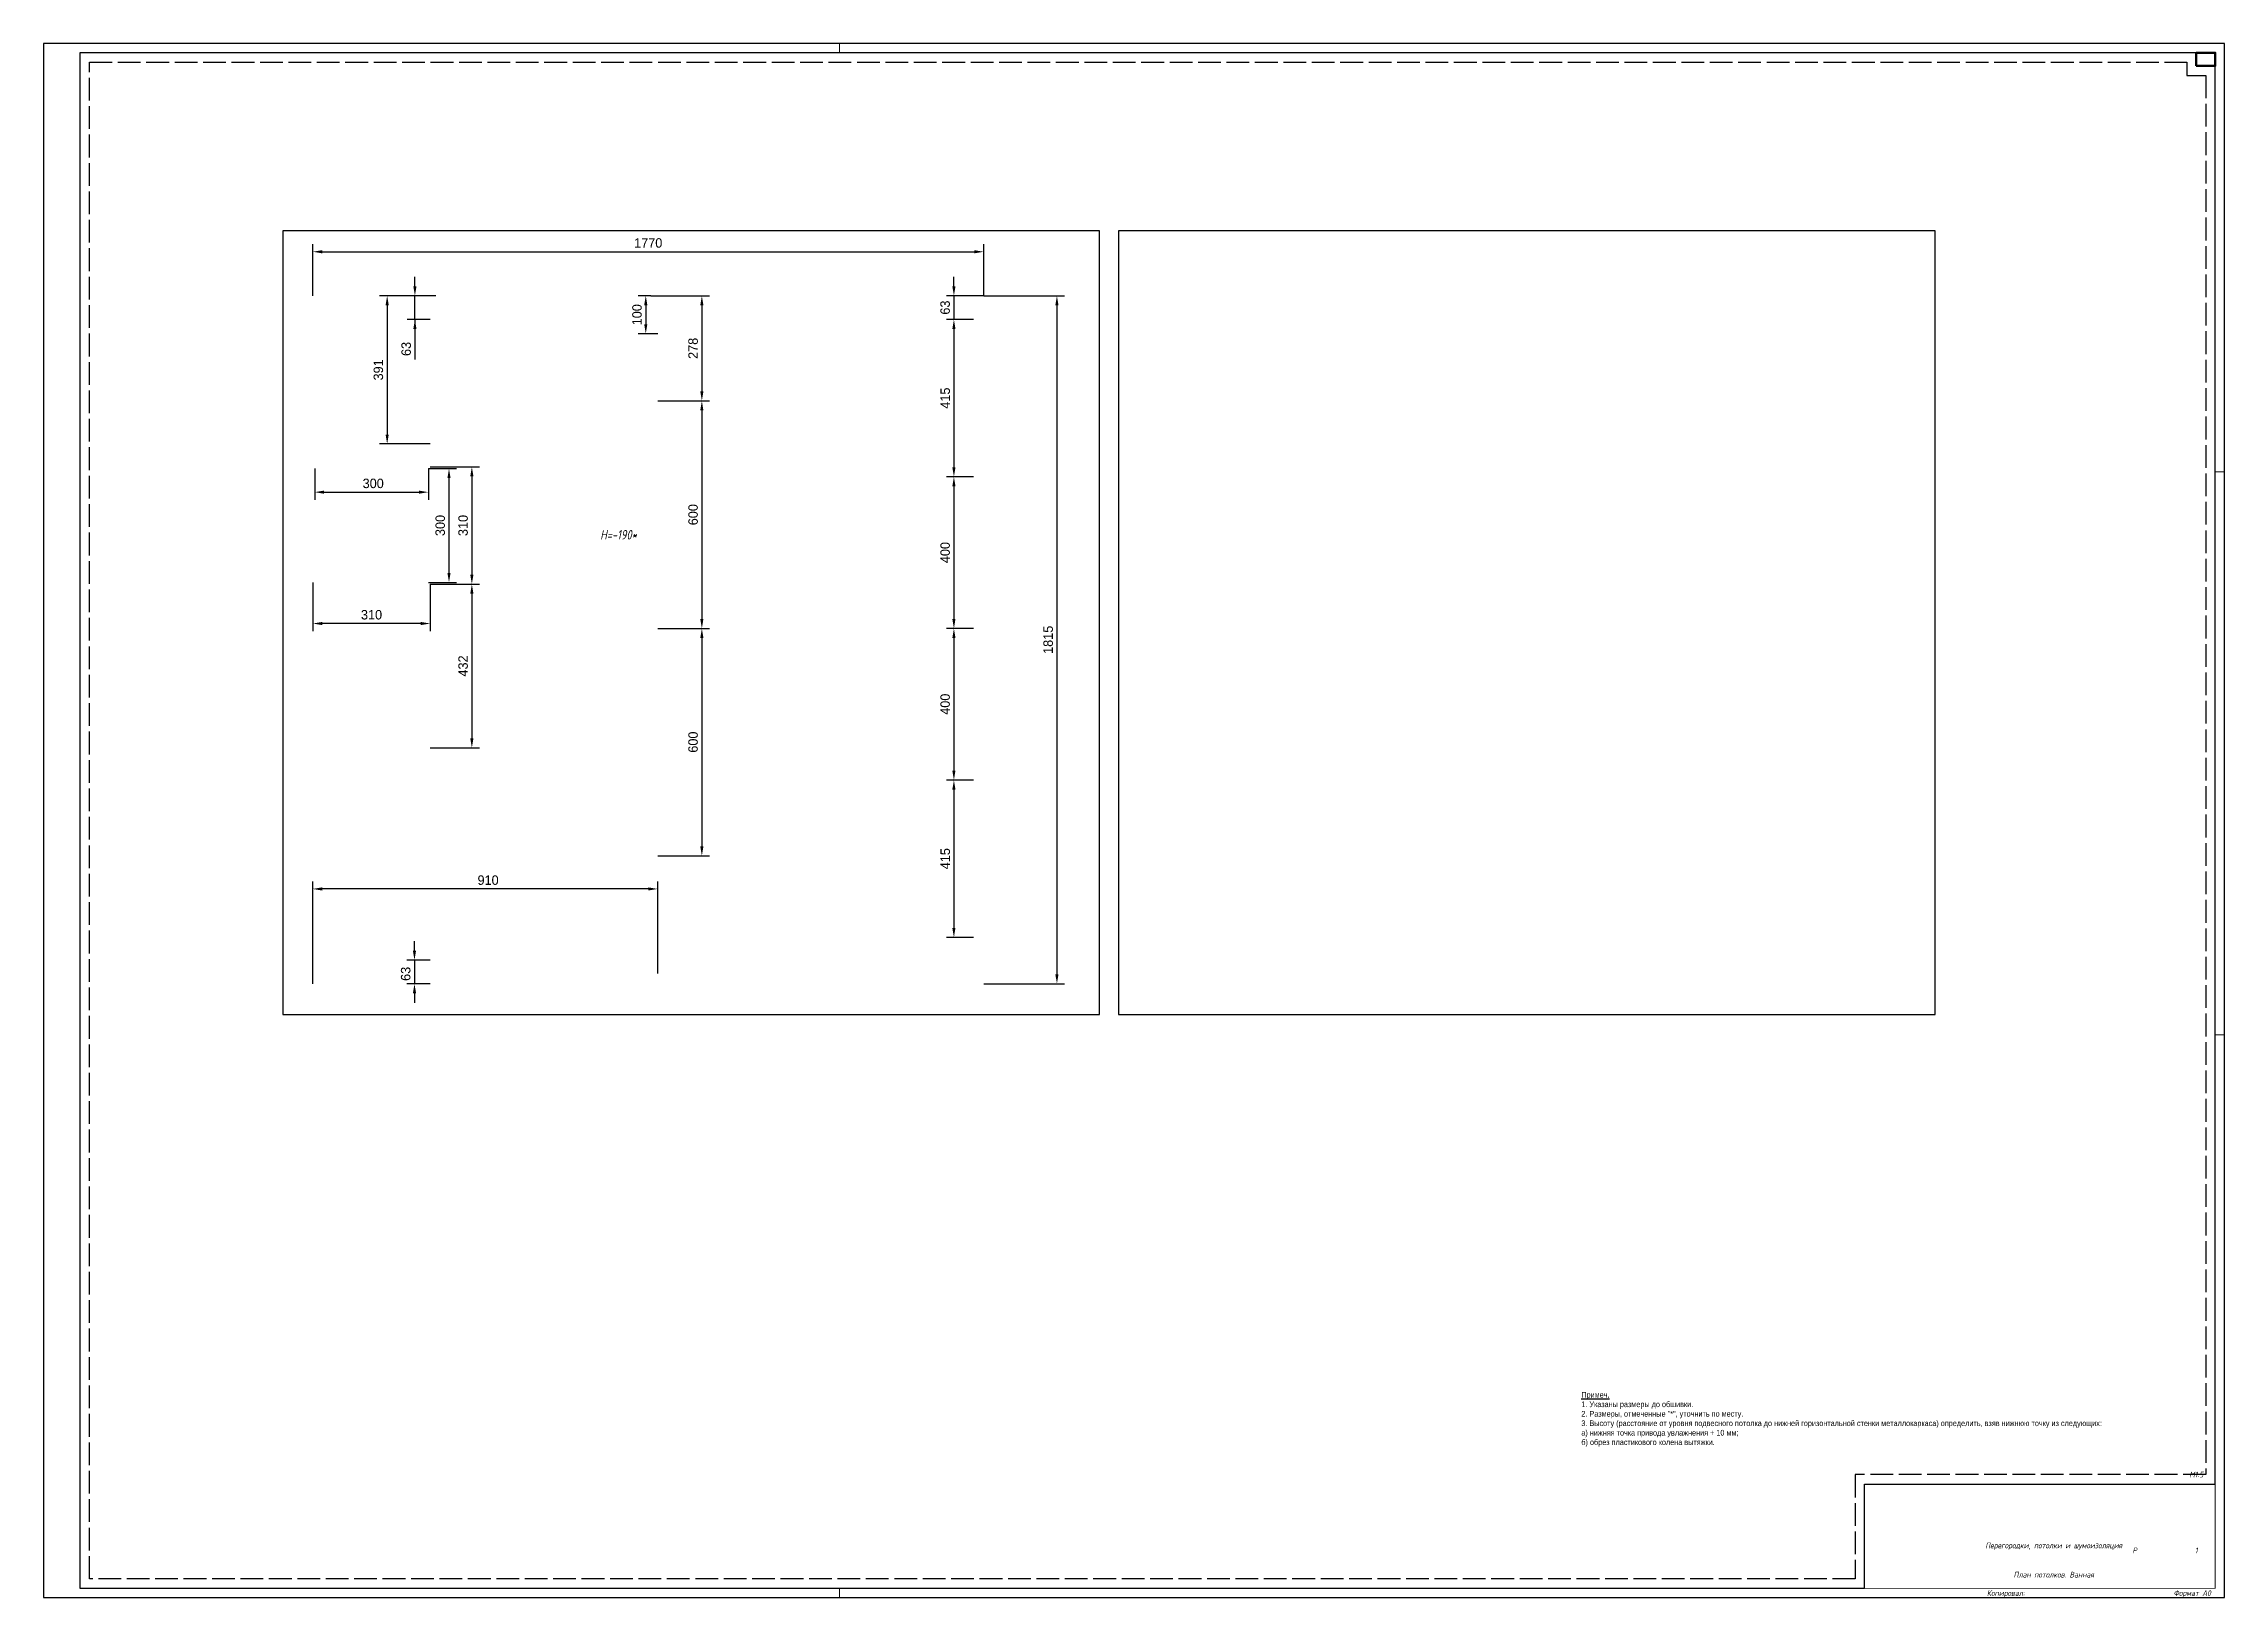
# Paper-space layout 'Лист1' of a CAD drawing. Header units: millimetres. Extents: x 11 to 1162, y 507 to 1326.
# The model-space entities are those that its viewports show. They can reach past a viewport. Long polylines and large blocks are cut down to what shows.
import ezdxf
from ezdxf.enums import TextEntityAlignment as Align

# ---------------------------------------------------------------- set-up
doc = ezdxf.new("R2010")
doc.units = ezdxf.units.MM
doc.header["$PDMODE"] = 34
doc.header["$PDSIZE"] = 25
doc.linetypes.add('ACAD_ISO02W100', pattern=[15, 12, -3])
doc.layers.add('08 Размеры', color=7, linetype='Continuous')
doc.layers.add('stamp', color=7, linetype='Continuous')
doc.layers.add('100 noprint', color=1, linetype='Continuous', plot=False)
doc.layers.add('noprint', color=2, linetype='Continuous', plot=False)
doc.styles.get("Standard").update_dxf_attribs({"font": 'Ubuntu-R.ttf'})
doc.styles.add('ГОСТ-ISOCPEUR', font='isocpeui.ttf', dxfattribs={"width": 0.8})
doc.dimstyles.new('ISO-25', dxfattribs={"dimtxt": 2.5, "dimasz": 2.5, "dimexe": 1.25, "dimexo": 0.625, "dimtad": 1, "dimtxsty": 'Standard', "dimcen": 2.5, "dimadec": 0, "dimazin": 0, "dimtfac": 1, "dimtmove": 0, "dimatfit": 3, "dimfxl": 1, "dimarcsym": 0})

# ---------------------------------------------------------------- blocks, each defined once
blk = doc.blocks.new('*D2353')
at = {"layer": '08 Размеры', "color": 0, "lineweight": -2}
for p, q in [((13811.2, 13160.1), (13811.2, 13296.2)), ((15581.2, 13159.9), (15581.2, 13296.2)), ((13836.2, 13276.2), (15556.2, 13276.2))]:
    blk.add_line(p, q, dxfattribs=at)
at = {"layer": '08 Размеры', "color": 0}
for points in [[(13836.2, 13280.4), (13836.2, 13272), (13811.2, 13276.2)], [(15556.2, 13272), (15556.2, 13280.4), (15581.2, 13276.2)]]:
    blk.add_solid(points, dxfattribs=at)
at = {"layer": 'Defpoints', "color": 0}
for p in [(15581.2, 13276.2), (13811.2, 13160.1), (15581.2, 13159.9)]:
    blk.add_point(p, dxfattribs=at)
at = {"layer": '08 Размеры', "color": 0, "insert": (14696.2, 13299.3), "char_height": 25, "attachment_point": 5}
blk.add_mtext('1770', dxfattribs=at)
blk = doc.blocks.new('*D2357')
at = {"layer": '08 Размеры', "color": 0, "lineweight": -2}
for p, q in [((15581.2, 13159.9), (15794.5, 13159.9)), ((15774.5, 13134.9), (15774.5, 11370.1)), ((15581.2, 11345.1), (15794.5, 11345.1))]:
    blk.add_line(p, q, dxfattribs=at)
at = {"layer": '08 Размеры', "color": 0}
for points in [[(15778.6, 13134.9), (15770.3, 13134.9), (15774.5, 13159.9)], [(15770.3, 11370.1), (15778.6, 11370.1), (15774.5, 11345.1)]]:
    blk.add_solid(points, dxfattribs=at)
at = {"layer": 'Defpoints', "color": 0}
for p in [(15581.2, 13159.9), (15581.2, 11345.1), (15774.5, 11345.1)]:
    blk.add_point(p, dxfattribs=at)
at = {"layer": '08 Размеры', "color": 0, "insert": (15751.4, 12252.5), "char_height": 25, "attachment_point": 5, "rotation": 90}
blk.add_mtext('1815', dxfattribs=at)
blk = doc.blocks.new('*D2360')
at = {"layer": '08 Размеры', "color": 0, "lineweight": -2}
for p, q in [((13811.2, 11345.1), (13811.2, 11615.3)), ((14696.2, 11595.3), (13836.2, 11595.3)), ((14721.2, 11372.1), (14721.2, 11615.3))]:
    blk.add_line(p, q, dxfattribs=at)
at = {"layer": '08 Размеры', "color": 0}
for points in [[(13836.2, 11599.5), (13836.2, 11591.1), (13811.2, 11595.3)], [(14696.2, 11591.1), (14696.2, 11599.5), (14721.2, 11595.3)]]:
    blk.add_solid(points, dxfattribs=at)
at = {"layer": 'Defpoints', "color": 0}
for p in [(13811.2, 11595.3), (13811.2, 11345.1), (14721.2, 11372.1)]:
    blk.add_point(p, dxfattribs=at)
at = {"layer": '08 Размеры', "color": 0, "insert": (14273.7, 11618.4), "char_height": 25, "attachment_point": 5}
blk.add_mtext('910', dxfattribs=at)
blk = doc.blocks.new('*D2361')
at = {"layer": '08 Размеры', "color": 0, "lineweight": -2}
for p, q in [((14702.7, 13160.1), (14857.7, 13160.1)), ((14837.7, 13135.1), (14837.7, 12907.6)), ((14721.2, 12882.6), (14857.7, 12882.6))]:
    blk.add_line(p, q, dxfattribs=at)
at = {"layer": '08 Размеры', "color": 0}
for points in [[(14841.8, 13135.1), (14833.5, 13135.1), (14837.7, 13160.1)], [(14833.5, 12907.6), (14841.8, 12907.6), (14837.7, 12882.6)]]:
    blk.add_solid(points, dxfattribs=at)
at = {"layer": 'Defpoints', "color": 0}
for p in [(14702.7, 13160.1), (14721.2, 12882.6), (14837.7, 12882.6)]:
    blk.add_point(p, dxfattribs=at)
at = {"layer": '08 Размеры', "color": 0, "insert": (14814.6, 13021.4), "char_height": 25, "attachment_point": 5, "rotation": 90}
blk.add_mtext('278', dxfattribs=at)
blk = doc.blocks.new('*D2362')
at = {"layer": '08 Размеры', "color": 0, "lineweight": -2}
for p, q in [((14721.2, 12882.6), (14857.7, 12882.6)), ((14837.7, 12857.6), (14837.7, 12307.6)), ((14721.2, 12282.6), (14857.7, 12282.6))]:
    blk.add_line(p, q, dxfattribs=at)
at = {"layer": '08 Размеры', "color": 0}
for points in [[(14841.8, 12857.6), (14833.5, 12857.6), (14837.7, 12882.6)], [(14833.5, 12307.6), (14841.8, 12307.6), (14837.7, 12282.6)]]:
    blk.add_solid(points, dxfattribs=at)
at = {"layer": 'Defpoints', "color": 0}
for p in [(14721.2, 12882.6), (14721.2, 12282.6), (14837.7, 12282.6)]:
    blk.add_point(p, dxfattribs=at)
at = {"layer": '08 Размеры', "color": 0, "insert": (14814.6, 12582.6), "char_height": 25, "attachment_point": 5, "rotation": 90}
blk.add_mtext('600', dxfattribs=at)
blk = doc.blocks.new('*D2363')
at = {"layer": '08 Размеры', "color": 0, "lineweight": -2}
for p, q in [((14080.6, 13185.1), (14080.6, 13210.1)), ((14136.2, 13160.1), (14060.6, 13160.1)), ((14080.6, 13097.6), (14080.6, 13160.1)), ((14121.2, 13097.6), (14060.6, 13097.6)), ((14080.6, 13097.6), (14080.6, 12991.9)), ((14080.6, 13072.6), (14080.6, 13047.6))]:
    blk.add_line(p, q, dxfattribs=at)
at = {"layer": '08 Размеры', "color": 0}
for points in [[(14076.5, 13185.1), (14084.8, 13185.1), (14080.6, 13160.1)], [(14084.8, 13072.6), (14076.5, 13072.6), (14080.6, 13097.6)]]:
    blk.add_solid(points, dxfattribs=at)
at = {"layer": 'Defpoints', "color": 0}
for p in [(14080.6, 13160.1), (14136.2, 13160.1), (14121.2, 13097.6)]:
    blk.add_point(p, dxfattribs=at)
at = {"layer": '08 Размеры', "color": 0, "insert": (14057.6, 13019.8), "char_height": 25, "attachment_point": 5, "rotation": 90}
blk.add_mtext('63', dxfattribs=at)
blk = doc.blocks.new('*D2364')
at = {"layer": '08 Размеры', "color": 0, "lineweight": -2}
for p, q in [((14121.2, 12709.1), (14250.9, 12709.1)), ((14230.9, 12684.1), (14230.9, 12424.1)), ((14121.2, 12399.1), (14250.9, 12399.1))]:
    blk.add_line(p, q, dxfattribs=at)
at = {"layer": '08 Размеры', "color": 0}
for points in [[(14235, 12684.1), (14226.7, 12684.1), (14230.9, 12709.1)], [(14226.7, 12424.1), (14235, 12424.1), (14230.9, 12399.1)]]:
    blk.add_solid(points, dxfattribs=at)
at = {"layer": 'Defpoints', "color": 0}
for p in [(14121.2, 12709.1), (14121.2, 12399.1), (14230.9, 12399.1)]:
    blk.add_point(p, dxfattribs=at)
at = {"layer": '08 Размеры', "color": 0, "insert": (14207.8, 12554.1), "char_height": 25, "attachment_point": 5, "rotation": 90}
blk.add_mtext('310', dxfattribs=at)
blk = doc.blocks.new('*D2365')
at = {"layer": '08 Размеры', "color": 0, "lineweight": -2}
for p, q in [((13811.2, 12404.1), (13811.2, 12275.5)), ((14121.2, 12399.1), (14121.2, 12275.5)), ((14096.2, 12295.5), (13836.2, 12295.5))]:
    blk.add_line(p, q, dxfattribs=at)
at = {"layer": '08 Размеры', "color": 0}
for points in [[(13836.2, 12299.6), (13836.2, 12291.3), (13811.2, 12295.5)], [(14096.2, 12291.3), (14096.2, 12299.6), (14121.2, 12295.5)]]:
    blk.add_solid(points, dxfattribs=at)
at = {"layer": 'Defpoints', "color": 0}
for p in [(13811.2, 12404.1), (14121.2, 12399.1), (13811.2, 12295.5)]:
    blk.add_point(p, dxfattribs=at)
at = {"layer": '08 Размеры', "color": 0, "insert": (13966.2, 12318.5), "char_height": 25, "attachment_point": 5}
blk.add_mtext('310', dxfattribs=at)
blk = doc.blocks.new('*D2902')
at = {"layer": '08 Размеры', "color": 0, "lineweight": -2}
for p, q in [((14136.2, 13160.1), (13987.4, 13160.1)), ((14007.4, 13135.1), (14007.4, 12794.1)), ((14121.2, 12769.1), (13987.4, 12769.1))]:
    blk.add_line(p, q, dxfattribs=at)
at = {"layer": '08 Размеры', "color": 0}
for points in [[(14011.6, 13135.1), (14003.2, 13135.1), (14007.4, 13160.1)], [(14003.2, 12794.1), (14011.6, 12794.1), (14007.4, 12769.1)]]:
    blk.add_solid(points, dxfattribs=at)
at = {"layer": 'Defpoints', "color": 0}
for p in [(14136.2, 13160.1), (14007.4, 12769.1), (14121.2, 12769.1)]:
    blk.add_point(p, dxfattribs=at)
at = {"layer": '08 Размеры', "color": 0, "insert": (13984.3, 12964.6), "char_height": 25, "attachment_point": 5, "rotation": 90}
blk.add_mtext('391', dxfattribs=at)
blk = doc.blocks.new('*D2903')
at = {"layer": '08 Размеры', "color": 0, "lineweight": -2}
for p, q in [((14121.2, 12399.1), (14250.9, 12399.1)), ((14230.9, 12374.1), (14230.9, 11992.6)), ((14121.2, 11967.6), (14250.9, 11967.6))]:
    blk.add_line(p, q, dxfattribs=at)
at = {"layer": '08 Размеры', "color": 0}
for points in [[(14235, 12374.1), (14226.7, 12374.1), (14230.9, 12399.1)], [(14226.7, 11992.6), (14235, 11992.6), (14230.9, 11967.6)]]:
    blk.add_solid(points, dxfattribs=at)
at = {"layer": 'Defpoints', "color": 0}
for p in [(14121.2, 12399.1), (14121.2, 11967.6), (14230.9, 11967.6)]:
    blk.add_point(p, dxfattribs=at)
at = {"layer": '08 Размеры', "color": 0, "insert": (14207.8, 12183.4), "char_height": 25, "attachment_point": 5, "rotation": 90}
blk.add_mtext('432', dxfattribs=at)
blk = doc.blocks.new('*D4320')
at = {"layer": '08 Размеры', "color": 0, "lineweight": -2}
for p, q in [((13816.2, 12704.1), (13816.2, 12622)), ((14116.2, 12704.1), (14116.2, 12622)), ((13841.2, 12642), (14091.2, 12642))]:
    blk.add_line(p, q, dxfattribs=at)
at = {"layer": '08 Размеры', "color": 0}
for points in [[(13841.2, 12646.1), (13841.2, 12637.8), (13816.2, 12642)], [(14091.2, 12637.8), (14091.2, 12646.1), (14116.2, 12642)]]:
    blk.add_solid(points, dxfattribs=at)
at = {"layer": 'Defpoints', "color": 0}
for p in [(13816.2, 12704.1), (14116.2, 12704.1), (14116.2, 12642)]:
    blk.add_point(p, dxfattribs=at)
at = {"layer": '08 Размеры', "color": 0, "insert": (13970.6, 12665), "char_height": 25, "attachment_point": 5}
blk.add_mtext('300', dxfattribs=at)
blk = doc.blocks.new('*D4321')
at = {"layer": '08 Размеры', "color": 0, "lineweight": -2}
for p, q in [((14116.2, 12704.1), (14190.5, 12704.1)), ((14170.5, 12679.1), (14170.5, 12429.1)), ((14116.2, 12404.1), (14190.5, 12404.1))]:
    blk.add_line(p, q, dxfattribs=at)
at = {"layer": '08 Размеры', "color": 0}
for points in [[(14174.7, 12679.1), (14166.4, 12679.1), (14170.5, 12704.1)], [(14166.4, 12429.1), (14174.7, 12429.1), (14170.5, 12404.1)]]:
    blk.add_solid(points, dxfattribs=at)
at = {"layer": 'Defpoints', "color": 0}
for p in [(14116.2, 12704.1), (14116.2, 12404.1), (14170.5, 12404.1)]:
    blk.add_point(p, dxfattribs=at)
at = {"layer": '08 Размеры', "color": 0, "insert": (14147.5, 12554.1), "char_height": 25, "attachment_point": 5, "rotation": 90}
blk.add_mtext('300', dxfattribs=at)
blk = doc.blocks.new('*D4322')
at = {"layer": '08 Размеры', "color": 0, "lineweight": -2}
for p, q in [((14079.5, 11432.6), (14079.5, 11457.6)), ((14121.2, 11407.6), (14059.5, 11407.6)), ((14079.5, 11407.6), (14079.5, 11345.1)), ((14121.2, 11345.1), (14059.5, 11345.1)), ((14079.5, 11320.1), (14079.5, 11295.1))]:
    blk.add_line(p, q, dxfattribs=at)
at = {"layer": '08 Размеры', "color": 0}
for points in [[(14075.3, 11432.6), (14083.7, 11432.6), (14079.5, 11407.6)], [(14083.7, 11320.1), (14075.3, 11320.1), (14079.5, 11345.1)]]:
    blk.add_solid(points, dxfattribs=at)
at = {"layer": 'Defpoints', "color": 0}
for p in [(14121.2, 11407.6), (14079.5, 11345.1), (14121.2, 11345.1)]:
    blk.add_point(p, dxfattribs=at)
at = {"layer": '08 Размеры', "color": 0, "insert": (14056.4, 11371.3), "char_height": 25, "attachment_point": 5, "rotation": 90}
blk.add_mtext('63', dxfattribs=at)
blk = doc.blocks.new('*D4323')
at = {"layer": '08 Размеры', "color": 0, "lineweight": -2}
for p, q in [((14702.7, 13160.1), (14669.7, 13160.1)), ((14689.7, 13135.1), (14689.7, 13085.1)), ((14721.2, 13060.1), (14669.7, 13060.1))]:
    blk.add_line(p, q, dxfattribs=at)
at = {"layer": '08 Размеры', "color": 0}
for points in [[(14693.9, 13135.1), (14685.5, 13135.1), (14689.7, 13160.1)], [(14685.5, 13085.1), (14693.9, 13085.1), (14689.7, 13060.1)]]:
    blk.add_solid(points, dxfattribs=at)
at = {"layer": 'Defpoints', "color": 0}
for p in [(14702.7, 13160.1), (14689.7, 13060.1), (14721.2, 13060.1)]:
    blk.add_point(p, dxfattribs=at)
at = {"layer": '08 Размеры', "color": 0, "insert": (14666.6, 13110.1), "char_height": 25, "attachment_point": 5, "rotation": 90}
blk.add_mtext('100', dxfattribs=at)
blk = doc.blocks.new('*D4324')
at = {"layer": '08 Размеры', "color": 0, "lineweight": -2}
for p, q in [((14721.2, 12282.6), (14857.7, 12282.6)), ((14837.7, 12257.6), (14837.7, 11707.6)), ((14721.2, 11682.6), (14857.7, 11682.6))]:
    blk.add_line(p, q, dxfattribs=at)
at = {"layer": '08 Размеры', "color": 0}
for points in [[(14841.8, 12257.6), (14833.5, 12257.6), (14837.7, 12282.6)], [(14833.5, 11707.6), (14841.8, 11707.6), (14837.7, 11682.6)]]:
    blk.add_solid(points, dxfattribs=at)
at = {"layer": 'Defpoints', "color": 0}
for p in [(14721.2, 12282.6), (14721.2, 11682.6), (14837.7, 11682.6)]:
    blk.add_point(p, dxfattribs=at)
at = {"layer": '08 Размеры', "color": 0, "insert": (14814.6, 11982.6), "char_height": 25, "attachment_point": 5, "rotation": 90}
blk.add_mtext('600', dxfattribs=at)
blk = doc.blocks.new('*D4469')
at = {"layer": '08 Размеры', "color": 0, "lineweight": -2}
for p, q in [((15502.7, 13185.1), (15502.7, 13210.1)), ((15581.2, 13160.1), (15482.7, 13160.1)), ((15502.7, 13160.1), (15502.7, 13097.6)), ((15554.2, 13097.6), (15482.7, 13097.6)), ((15502.7, 13072.6), (15502.7, 13047.6))]:
    blk.add_line(p, q, dxfattribs=at)
at = {"layer": '08 Размеры', "color": 0}
for points in [[(15498.5, 13185.1), (15506.8, 13185.1), (15502.7, 13160.1)], [(15506.8, 13072.6), (15498.5, 13072.6), (15502.7, 13097.6)]]:
    blk.add_solid(points, dxfattribs=at)
at = {"layer": 'Defpoints', "color": 0}
for p in [(15581.2, 13160.1), (15502.7, 13097.6), (15554.2, 13097.6)]:
    blk.add_point(p, dxfattribs=at)
at = {"layer": '08 Размеры', "color": 0, "insert": (15479.6, 13128.9), "char_height": 25, "attachment_point": 5, "rotation": 90}
blk.add_mtext('63', dxfattribs=at)
blk = doc.blocks.new('*D4470')
at = {"layer": '08 Размеры', "color": 0, "lineweight": -2}
for p, q in [((15554.2, 13097.6), (15482.7, 13097.6)), ((15502.7, 13072.6), (15502.7, 12707.6)), ((15554.2, 12682.6), (15482.7, 12682.6))]:
    blk.add_line(p, q, dxfattribs=at)
at = {"layer": '08 Размеры', "color": 0}
for points in [[(15506.8, 13072.6), (15498.5, 13072.6), (15502.7, 13097.6)], [(15498.5, 12707.6), (15506.8, 12707.6), (15502.7, 12682.6)]]:
    blk.add_solid(points, dxfattribs=at)
at = {"layer": 'Defpoints', "color": 0}
for p in [(15554.2, 13097.6), (15502.7, 12682.6), (15554.2, 12682.6)]:
    blk.add_point(p, dxfattribs=at)
at = {"layer": '08 Размеры', "color": 0, "insert": (15479.9, 12890.1), "char_height": 25, "attachment_point": 5, "rotation": 90}
blk.add_mtext('415', dxfattribs=at)
blk = doc.blocks.new('*D4471')
at = {"layer": '08 Размеры', "color": 0, "lineweight": -2}
for p, q in [((15554.2, 12682.6), (15482.7, 12682.6)), ((15502.7, 12657.6), (15502.7, 12307.6)), ((15554.2, 12282.6), (15482.7, 12282.6))]:
    blk.add_line(p, q, dxfattribs=at)
at = {"layer": '08 Размеры', "color": 0}
for points in [[(15506.8, 12657.6), (15498.5, 12657.6), (15502.7, 12682.6)], [(15498.5, 12307.6), (15506.8, 12307.6), (15502.7, 12282.6)]]:
    blk.add_solid(points, dxfattribs=at)
at = {"layer": 'Defpoints', "color": 0}
for p in [(15554.2, 12682.6), (15502.7, 12282.6), (15554.2, 12282.6)]:
    blk.add_point(p, dxfattribs=at)
at = {"layer": '08 Размеры', "color": 0, "insert": (15479.6, 12482.6), "char_height": 25, "attachment_point": 5, "rotation": 90}
blk.add_mtext('400', dxfattribs=at)
blk = doc.blocks.new('*D4472')
at = {"layer": '08 Размеры', "color": 0, "lineweight": -2}
for p, q in [((15554.2, 12282.6), (15482.7, 12282.6)), ((15502.7, 12257.6), (15502.7, 11907.6)), ((15554.2, 11882.6), (15482.7, 11882.6))]:
    blk.add_line(p, q, dxfattribs=at)
at = {"layer": '08 Размеры', "color": 0}
for points in [[(15506.8, 12257.6), (15498.5, 12257.6), (15502.7, 12282.6)], [(15498.5, 11907.6), (15506.8, 11907.6), (15502.7, 11882.6)]]:
    blk.add_solid(points, dxfattribs=at)
at = {"layer": 'Defpoints', "color": 0}
for p in [(15554.2, 12282.6), (15502.7, 11882.6), (15554.2, 11882.6)]:
    blk.add_point(p, dxfattribs=at)
at = {"layer": '08 Размеры', "color": 0, "insert": (15479.6, 12082.6), "char_height": 25, "attachment_point": 5, "rotation": 90}
blk.add_mtext('400', dxfattribs=at)
blk = doc.blocks.new('*D4473')
at = {"layer": '08 Размеры', "color": 0, "lineweight": -2}
for p, q in [((15554.2, 11882.6), (15482.7, 11882.6)), ((15502.7, 11857.6), (15502.7, 11492.6)), ((15554.2, 11467.6), (15482.7, 11467.6))]:
    blk.add_line(p, q, dxfattribs=at)
at = {"layer": '08 Размеры', "color": 0}
for points in [[(15506.8, 11857.6), (15498.5, 11857.6), (15502.7, 11882.6)], [(15498.5, 11492.6), (15506.8, 11492.6), (15502.7, 11467.6)]]:
    blk.add_solid(points, dxfattribs=at)
at = {"layer": 'Defpoints', "color": 0}
for p in [(15554.2, 11882.6), (15502.7, 11467.6), (15554.2, 11467.6)]:
    blk.add_point(p, dxfattribs=at)
at = {"layer": '08 Размеры', "color": 0, "insert": (15479.9, 11675.1), "char_height": 25, "attachment_point": 5, "rotation": 90}
blk.add_mtext('415', dxfattribs=at)

msp = doc.modelspace()

# ---------------------------------------------------------------- texts
at = {"layer": '08 Размеры', "style": 'ГОСТ-ISOCPEUR', "width": 0.8}
msp.add_text('H=-190*', height=25, dxfattribs=at).set_placement((14617.9, 12529.6), align=Align.MIDDLE)

# ---------------------------------------------------------------- dimensions: what is measured, and where the dimension line sits
at = {"layer": '08 Размеры', "color": 5}
dim = msp.add_linear_dim(base=(15581.2, 13276.2), p1=(13811.2, 13160.1), p2=(15581.2, 13159.9), dimstyle='ISO-25', override={"dimtxt": 25, "dimasz": 25, "dimexe": 20, "dimexo": 0, "dimgap": 10, "dimdec": 0}, dxfattribs=at)
dim.commit()
dim.dimension.update_dxf_attribs({"geometry": '*D2353', "text_midpoint": (14696.2, 13299.3)})
at = {"layer": '08 Размеры'}
for base, p1, p2, picture, middle in [((14080.6238854, 13160.1152621), (14121.2344026, 13097.6152621), (14136.2344026, 13160.1152621), '*D2363', (14080.6238854, 13019.7581193)), ((14007.4, 12769.1), (14136.2, 13160.1), (14121.2, 12769.1), '*D2902', (14007.4, 12964.6)), ((14689.7, 13060.1), (14702.7, 13160.1), (14721.2, 13060.1), '*D4323', (14689.7, 13110.1)), ((14837.6765433, 12882.6152621), (14702.7344026, 13160.1152621), (14721.2344026, 12882.6152621), '*D2361', (14837.6765433, 13021.3652621)), ((14837.7, 12282.6), (14721.2, 12882.6), (14721.2, 12282.6), '*D2362', (14837.7, 12582.6)), ((14079.5088955, 11345.1152621), (14121.2344026, 11407.6152621), (14121.2344026, 11345.1152621), '*D4322', (14079.5088955, 11371.2915296))]:
    dim = msp.add_linear_dim(base=base, p1=p1, p2=p2, angle=90, dimstyle='ISO-25', override={"dimtxt": 25, "dimasz": 25, "dimexe": 20, "dimexo": 0, "dimgap": 10, "dimdec": 0}, dxfattribs=at)
    dim.commit()
    dim.dimension.update_dxf_attribs({"geometry": picture, "text_midpoint": middle, "dimtype": 160})
for base, p1, p2, picture, middle in [((15502.674791, 13097.6152621), (15581.2344026, 13160.1152621), (15554.2344026, 13097.6152621), '*D4469', (15479.6156279, 13128.8652621)), ((15502.7, 12682.6), (15554.2, 13097.6), (15554.2, 12682.6), '*D4470', (15479.9, 12890.1)), ((14230.9, 12399.1), (14121.2, 12709.1), (14121.2, 12399.1), '*D2364', (14207.8, 12554.1)), ((15502.7, 12282.6), (15554.2, 12682.6), (15554.2, 12282.6), '*D4471', (15479.6, 12482.6)), ((14230.8810532, 11967.6152621), (14121.2344026, 12399.1152621), (14121.2344026, 11967.6152621), '*D2903', (14207.8218902, 12183.3652621)), ((14837.7, 11682.6), (14721.2, 12282.6), (14721.2, 11682.6), '*D4324', (14814.6, 11982.6)), ((15502.7, 11882.6), (15554.2, 12282.6), (15554.2, 11882.6), '*D4472', (15479.6, 12082.6)), ((15502.7, 11467.6), (15554.2, 11882.6), (15554.2, 11467.6), '*D4473', (15479.9, 11675.1))]:
    dim = msp.add_linear_dim(base=base, p1=p1, p2=p2, angle=90, dimstyle='ISO-25', override={"dimtxt": 25, "dimasz": 25, "dimexe": 20, "dimexo": 0, "dimgap": 10, "dimdec": 0}, dxfattribs=at)
    dim.commit()
    dim.dimension.update_dxf_attribs({"geometry": picture, "text_midpoint": middle})
at = {"layer": '08 Размеры', "color": 5}
dim = msp.add_linear_dim(base=(15774.5, 11345.1), p1=(15581.2, 13159.9), p2=(15581.2, 11345.1), angle=90, dimstyle='ISO-25', override={"dimtxt": 25, "dimasz": 25, "dimexe": 20, "dimexo": 0, "dimgap": 10, "dimdec": 0}, dxfattribs=at)
dim.commit()
dim.dimension.update_dxf_attribs({"geometry": '*D2357', "text_midpoint": (15751.4, 12252.5)})
at = {"layer": '08 Размеры', "color": 2}
dim = msp.add_linear_dim(base=(14116.2, 12642), p1=(13816.2, 12704.1), p2=(14116.2, 12704.1), dimstyle='ISO-25', override={"dimtxt": 25, "dimasz": 25, "dimexe": 20, "dimexo": 0, "dimgap": 10, "dimdec": 0}, dxfattribs=at)
dim.commit()
dim.dimension.update_dxf_attribs({"geometry": '*D4320', "text_midpoint": (13970.6, 12642), "dimtype": 160})
dim = msp.add_aligned_dim(p1=(14116.2, 12704.1), p2=(14116.2, 12404.1), distance=54.3, dimstyle='ISO-25', override={"dimtxt": 25, "dimasz": 25, "dimexe": 20, "dimexo": 0, "dimgap": 10, "dimdec": 0}, dxfattribs=at)
dim.commit()
dim.dimension.update_dxf_attribs({"geometry": '*D4321', "text_midpoint": (14147.5, 12554.1)})
at = {"layer": '08 Размеры'}
for base, p1, p2, picture, middle in [((13811.2, 12295.5), (14121.2, 12399.1), (13811.2, 12404.1), '*D2365', (13966.2, 12295.5)), ((13811.2, 11595.3), (14721.2, 11372.1), (13811.2, 11345.1), '*D2360', (14273.7, 11595.3))]:
    dim = msp.add_linear_dim(base=base, p1=p1, p2=p2, dimstyle='ISO-25', override={"dimtxt": 25, "dimasz": 25, "dimexe": 20, "dimexo": 0, "dimgap": 10, "dimdec": 0}, dxfattribs=at)
    dim.commit()
    dim.dimension.update_dxf_attribs({"geometry": picture, "text_midpoint": middle, "dimtype": 160})

psp = doc.layouts.new('Лист1')

# ---------------------------------------------------------------- linework, layer by layer
at = {"const_width": 0.48}
psp.add_lwpolyline([(30.3, 511.4), (1157, 511.4), (1157, 1321.6), (30.3, 1321.6)], close=True, dxfattribs=at)
at = {"lineweight": 50}
psp.add_lwpolyline([(1147, 1314.6), (1157, 1314.6), (1157, 1321.6), (1147, 1321.6)], close=True, dxfattribs=at)
at = {"layer": '100 noprint', "color": 1, "lineweight": -2}
for points in [[(137.4, 1227.6), (137.4, 814.2), (568.3, 814.2), (568.3, 1227.6)], [(578.3, 1227.6), (578.3, 814.2), (1009.2, 814.2), (1009.2, 1227.6)]]:
    psp.add_lwpolyline(points, close=True, dxfattribs=at)
at = {"layer": 'noprint'}
for p, q in [((1161.8, 1326.4), (11.1, 1326.4)), ((11.1, 1326.4), (11.1, 506.6)), ((1161.8, 506.6), (1161.8, 1326.4)), ((11.1, 506.6), (1161.8, 506.6))]:
    psp.add_line(p, q, dxfattribs=at)
at = {"layer": 'noprint', "linetype": 'ACAD_ISO02W100'}
psp.add_lwpolyline([(35.3, 1316.6), (1142, 1316.6), (1142, 1309.6), (1152, 1309.6), (1152, 571.4), (967, 571.4), (967, 516.4), (35.3, 516.4)], close=True, dxfattribs=at)
at = {"layer": 'stamp', "lineweight": 0}
for p, q in [((431.1, 1321.4), (431.1, 1326.4)), ((1161.8, 1100.4), (1156.8, 1100.4)), ((1161.8, 803.5), (1156.8, 803.5)), ((431.1, 506.6), (431.1, 511.6))]:
    psp.add_line(p, q, dxfattribs=at)
at = {"layer": 'stamp'}
psp.add_lwpolyline([(30.3, 511.4), (972, 511.4), (972, 566.4), (1157, 566.4), (1157, 1321.6), (30.3, 1321.6)], close=True, dxfattribs=at)

# ---------------------------------------------------------------- texts
at = {"insert": (822.5, 615), "char_height": 3, "width": 422.922, "attachment_point": 1, "style": 'ГОСТ-ISOCPEUR'}
psp.add_mtext('{\\fUbuntu|b0|i0|c0|p34;\\LПримеч.\\P\\l1. Указаны размеры до обшивки.\\P2. Размеры, отмеченные "*", уточнить по месту.\\P3. Высоту (расстояние от уровня подвесного потолка до нижней горизонтальной стенки металлокаркаса) определить, взяв нижнюю точку из следующих:\\Pа) нижняя точка привода увлажнения + 10 мм;\\Pб) обрез пластикового колена вытяжки.}', dxfattribs=at)
at = {"layer": 'stamp', "lineweight": 35, "style": 'ГОСТ-ISOCPEUR', "width": 0.8}
for s, p in [('Копировал:', (1036.5, 507.4)), ('Формат А0', (1135, 507.4))]:
    psp.add_text(s, height=3, dxfattribs=at).set_placement(p)
at = {"layer": 'stamp', "ltscale": 100, "char_height": 3, "attachment_point": 4, "style": 'ГОСТ-ISOCPEUR'}
for s, insert, width in [('{\\pxqc;М1:5}', (1137, 571.4), 20), ('{\\pxqc;Р}', (1107, 531.4), 15), ('\\pxqc;1', (1137, 531.4), 20)]:
    psp.add_mtext(s, dxfattribs=dict(at, insert=insert, width=width))
at = {"layer": 'stamp', "lineweight": 35, "char_height": 3, "width": 70.157, "attachment_point": 5, "style": 'ГОСТ-ISOCPEUR'}
for s, insert in [('{Перегородки, потолки и шумоизоляция}', (1071.8, 533.6)), ('{План потолков. Ванная}', (1071.8, 518.6))]:
    psp.add_mtext(s, dxfattribs=dict(at, insert=insert))

# ---------------------------------------------------------------- viewports
at = {"layer": '100 noprint', "color": 1, "lineweight": -2, "view_target_point": (8190.3, 14868.3)}
vp = psp.add_viewport(center=(352.9, 1020.9), size=(430.9, 413.369), view_center_point=(6619.7, -2570.5), view_height=2066.843, dxfattribs=at)
vp.dxf.flags = 0x10000  # cut along an outline
vp.dxf.clipping_boundary_handle = psp.add_lwpolyline([(137.4, 1227.6), (137.4, 814.2), (568.3, 814.2), (568.3, 1227.6)], format="xyb", close=True, dxfattribs={"invisible": 1}).dxf.handle
vp = psp.add_viewport(center=(793.8, 1020.9), size=(430.9, 413.369), view_center_point=(6640.9, -2560.9), view_height=2066.843, status=3, dxfattribs=at)
vp.frozen_layers = ['08 Размеры']
vp.dxf.flags = 0x10000  # cut along an outline
vp.dxf.clipping_boundary_handle = psp.add_lwpolyline([(578.3, 1227.6), (578.3, 814.2), (1009.2, 814.2), (1009.2, 1227.6)], format="xyb", close=True, dxfattribs={"invisible": 1}).dxf.handle

doc.saveas('drawing.dxf')
